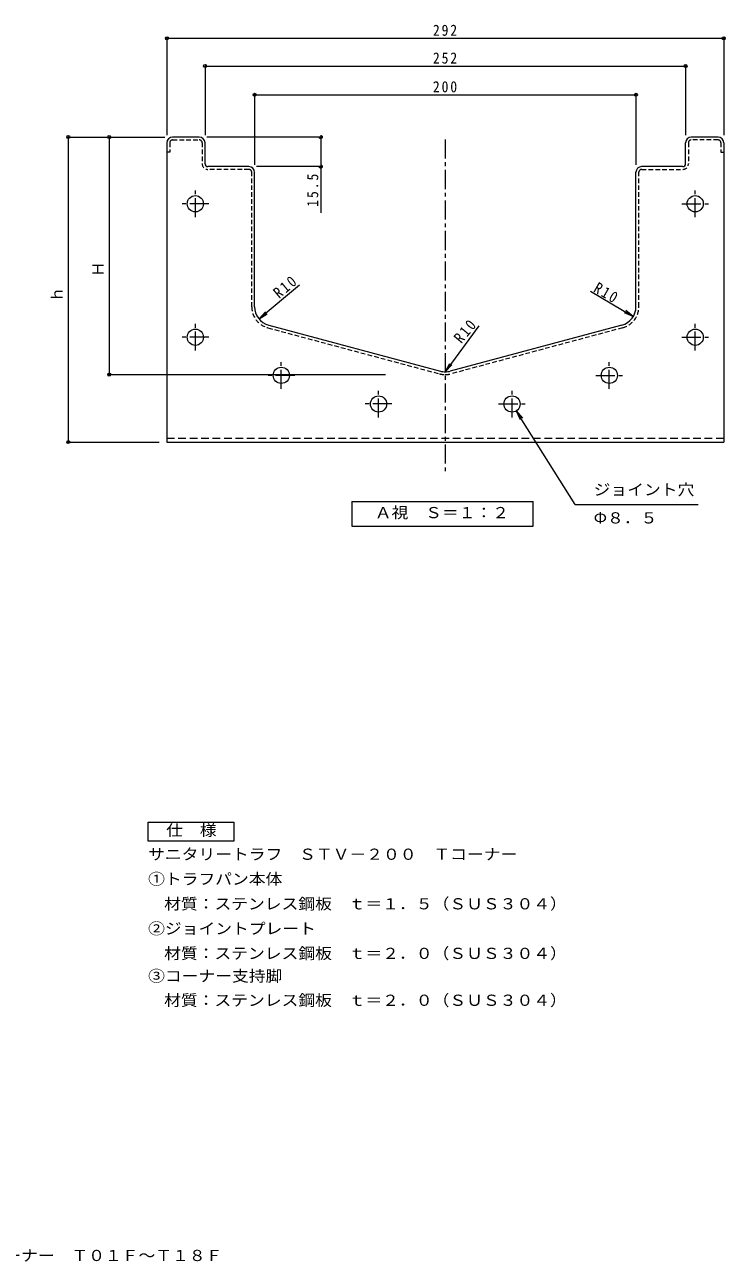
# Model space of a CAD drawing. Units: millimetres on the paper, enlarged 5 times, with parts at other scales. Extents: x -1165 to 1205, y -959 to 958.
# Drawn here: x 287 to 1205, y -959 to 664 of the extents above; entities that cross this region are included whole.
import ezdxf
from ezdxf.enums import TextEntityAlignment as Align

# ---------------------------------------------------------------- set-up
doc = ezdxf.new("R2010")
doc.units = ezdxf.units.MM
doc.header["$LTSCALE"] = 5
doc.header["$PDMODE"] = 32
doc.header["$PDSIZE"] = 4
for name, pattern in [('CHAIN1', [8, 5, -1, 1, -1]), ('DASHED1', [1.8, 1.2, -0.6]), ('DASHED2', [3, 2, -1])]:
    doc.linetypes.add(name, pattern=pattern)
for name, color, linetype, lineweight in [('1-0_1-0ﾚｲﾔ', 4, 'DASHED1', 9), ('1-1_1-1ﾚｲﾔ', 4, 'CHAIN1', 9), ('1-4_1-4ﾚｲﾔ', 7, 'Continuous', 9), ('1-F_Hojo', 7, 'Continuous', 9), ('3-0__2-a_N_s', 7, 'Continuous', 9)]:
    doc.layers.add(name, color=color, linetype=linetype, lineweight=lineweight)
doc.layers.add('3-F', color=2, linetype='Continuous')
doc.layers.add('F-F_F-Fﾚｲﾔ', color=2, linetype='Continuous')
doc.styles.add('ＭＳ ゴシック', font='')
doc.styles.get('ＭＳ ゴシック').set_extended_font_data('MS Gothic')

msp = doc.modelspace()

# ---------------------------------------------------------------- linework, layer by layer
at = {"layer": '1-0_1-0ﾚｲﾔ'}
for p, q in [((473.04, 508.901), (473.04, 496.402)), ((480.54, 512.65), (515.539, 512.65)), ((519.29, 508.901), (519.29, 481.401)), ((1156.79, 508.901), (1156.79, 481.401)), ((1195.54, 512.65), (1160.541, 512.65)), ((580.54, 473.902), (526.79, 473.902)), ((1095.54, 473.902), (1149.29, 473.902)), ((584.29, 293.955), (584.29, 470.152)), ((1091.791, 293.954), (1091.791, 470.152)), ((605.599, 266.184), (830.601, 205.896)), ((1070.482, 266.184), (845.481, 205.896))]:
    msp.add_line(p, q, dxfattribs=at)
at = {"layer": '1-0_1-0ﾚｲﾔ', "linetype": 'Continuous'}
for p, q in [((515.539, 516.402), (480.54, 516.402)), ((523.04, 481.401), (523.04, 508.901)), ((1153.04, 481.401), (1153.04, 508.901)), ((1195.54, 516.402), (1160.541, 516.402)), ((580.54, 477.652), (526.79, 477.652)), ((588.04, 293.956), (588.04, 470.152)), ((606.57, 269.807), (831.572, 209.517)), ((1069.509, 269.807), (844.51, 209.517))]:
    msp.add_line(p, q, dxfattribs=at)
at = {"layer": '1-0_1-0ﾚｲﾔ', "color": 7, "linetype": 'Continuous'}
for p, q in [((676.223, 516.401), (525.539, 516.401)), ((674.723, 516.401), (674.723, 477.652)), ((676.223, 477.652), (590.54, 477.652)), ((674.723, 477.652), (674.723, 416.872))]:
    msp.add_line(p, q, dxfattribs=at)
at = {"layer": '1-0_1-0ﾚｲﾔ'}
for points in [[(476.79, 508.901), (476.79, 496.402), (473.04, 496.402)], [(1199.29, 508.901), (1199.29, 496.402), (1203.041, 496.402)]]:
    msp.add_lwpolyline(points, dxfattribs=at)
at = {"layer": '1-0_1-0ﾚｲﾔ', "linetype": 'Continuous'}
for centre, radius, start, end in [((480.54, 508.901), 7.5, 90, 179.42114), ((515.539, 508.901), 7.5, 0, 90), ((1160.541, 508.901), 7.5, 90, 180), ((1195.54, 508.901), 7.5, 0, 90), ((526.79, 481.401), 3.75, 180, 270), ((580.54, 470.152), 7.5, 0, 90), ((1095.54, 470.152), 7.5, 90.69875, 180), ((1149.29, 481.401), 3.75, 270.89141, 0), ((613.04, 293.956), 25, 180, 254.9998), ((1063.039, 293.955), 25, 285.0002, 359.9998), ((838.042, 233.666), 25, 254.99974, 269.99719), ((838.04, 233.666), 25, 270.00281, 285.00026)]:
    msp.add_arc(centre, radius, start, end, dxfattribs=at)
at = {"layer": '1-0_1-0ﾚｲﾔ'}
for centre, radius, start, end in [((480.54, 508.901), 3.75, 90, 180), ((515.539, 508.901), 3.75, 0, 90), ((1160.541, 508.901), 3.75, 90, 180), ((1195.54, 508.901), 3.75, 0, 90), ((526.79, 481.401), 7.5, 180, 270), ((580.54, 470.152), 3.75, 0, 90), ((1095.54, 470.152), 3.75, 90, 180), ((1149.29, 481.401), 7.5, 270, 0), ((613.04, 293.955), 28.75, 180, 255.00007), ((1063.041, 293.954), 28.75, 284.99993, 0), ((838.042, 233.666), 28.75, 255.00009, 269.99791), ((838.04, 233.666), 28.75, 270.00209, 284.99991)]:
    msp.add_arc(centre, radius, start, end, dxfattribs=at)
at = {"layer": '1-0_1-0ﾚｲﾔ', "color": 7}
for p in [(674.723, 516.401), (674.723, 477.652)]:
    msp.add_point(p, dxfattribs=at)
at = {"layer": '1-1_1-1ﾚｲﾔ', "linetype": 'Continuous'}
for p, q in [((473.04, 508.977), (473.04, 116.401)), ((1203.041, 508.901), (1203.041, 116.401)), ((1149.348, 477.652), (1095.449, 477.652)), ((1088.039, 293.955), (1088.04, 470.152)), ((473.04, 116.401), (1203.041, 116.401))]:
    msp.add_line(p, q, dxfattribs=at)
at = {"layer": '1-1_1-1ﾚｲﾔ'}
for p, q in [((838.041, 513.23), (838.041, 76.664)), ((510.417, 411.302), (510.417, 446.485)), ((1165.665, 411.302), (1165.665, 446.485)), ((528.008, 428.894), (492.826, 428.894)), ((1148.074, 428.894), (1183.256, 428.894)), ((510.417, 236.311), (510.417, 271.494)), ((1165.665, 236.311), (1165.665, 271.494)), ((528.008, 253.902), (492.826, 253.902)), ((1148.074, 253.902), (1183.256, 253.902)), ((623.04, 186.31), (623.04, 221.493)), ((1053.042, 186.31), (1053.042, 221.493)), ((640.631, 203.902), (605.448, 203.902)), ((1035.451, 203.902), (1070.634, 203.902)), ((750.541, 148.81), (750.541, 183.993)), ((925.541, 148.81), (925.541, 183.993)), ((768.133, 166.402), (732.95, 166.402)), ((907.949, 166.402), (943.132, 166.402))]:
    msp.add_line(p, q, dxfattribs=at)
at = {"layer": '1-1_1-1ﾚｲﾔ', "linetype": 'DASHED2'}
msp.add_line((473.04, 121.401), (1203.041, 121.401), dxfattribs=at)
at = {"layer": '1-1_1-1ﾚｲﾔ', "linetype": 'Continuous'}
for centre in [(510.417, 428.894), (1165.665, 428.894), (510.417, 253.902), (1165.665, 253.902), (623.04, 203.902), (1053.042, 203.902), (750.541, 166.402), (925.541, 166.402)]:
    msp.add_circle(centre, 10.625, dxfattribs=at)
at = {"layer": '1-4_1-4ﾚｲﾔ'}
for p, q in [((473.04, 647.354), (473.04, 518.977)), ((473.04, 645.854), (1203.041, 645.854)), ((1203.041, 647.354), (1203.041, 518.901)), ((523.04, 610.972), (523.04, 518.901)), ((523.04, 609.472), (1153.041, 609.472)), ((1153.041, 610.972), (1153.041, 518.901)), ((588.04, 573.281), (588.04, 480.152)), ((588.04, 571.781), (1088.04, 571.781)), ((1088.04, 573.281), (1088.04, 480.152)), ((342.352, 516.401), (470.54, 516.401)), ((343.852, 516.401), (343.852, 116.401)), ((397.488, 516.401), (397.488, 204.916)), ((395.988, 204.916), (759.542, 204.916)), ((342.352, 116.401), (463.04, 116.401))]:
    msp.add_line(p, q, dxfattribs=at)
for p in [(473.04, 645.854), (1203.041, 645.854), (523.04, 609.472), (1153.041, 609.472), (588.04, 571.781), (1088.04, 571.781), (343.852, 516.401), (397.488, 516.401), (397.488, 204.916), (343.852, 116.401)]:
    msp.add_point(p, dxfattribs=at)
at = {"layer": '1-F_Hojo'}
for p, q in [((646.956, 322.116), (593.93, 277.837)), ((1028.501, 314.41), (1084.527, 281.178)), ((593.93, 277.837), (602.397, 287.033)), ((593.93, 277.837), (604.488, 284.528)), ((1084.527, 281.178), (1073.036, 286.097)), ((1084.527, 281.178), (1074.7, 288.903)), ((882.104, 269.049), (838.041, 208.665)), ((838.041, 208.665), (844.028, 219.639)), ((838.041, 208.665), (846.664, 217.715)), ((931.075, 157.332), (936.289, 145.971)), ((715.712, 38.529), (953.069, 38.529)), ((715.712, 38.529), (715.712, 6.029)), ((953.069, 6.029), (953.069, 38.529)), ((1008.107, 34.782), (1169.587, 34.782)), ((715.712, 6.029), (953.069, 6.029))]:
    msp.add_line(p, q, dxfattribs=at)
msp.add_lwpolyline([(1008.107, 34.782), (931.075, 157.332), (939.052, 147.708)], dxfattribs=at)
at = {"layer": '3-0__2-a_N_s', "color": 2}
for p, q in [((448.474, -381.625), (560.974, -381.625)), ((448.474, -406.625), (448.474, -381.625)), ((560.974, -381.625), (560.974, -406.625)), ((560.974, -406.625), (448.474, -406.625))]:
    msp.add_line(p, q, dxfattribs=at)

# ---------------------------------------------------------------- texts
at = {"layer": '1-0_1-0ﾚｲﾔ', "color": 2, "insert": (671.723, 424.903), "char_height": 14.66, "attachment_point": 7, "rotation": 90, "style": 'ＭＳ ゴシック'}
msp.add_mtext('\\T1.28;\\W0.9;15.5', dxfattribs=at)
at = {"layer": '1-4_1-4ﾚｲﾔ', "color": 2, "style": 'ＭＳ ゴシック'}
for s, p in [('Ｈ', (394.488, 333.158)), ('ｈ', (340.852, 300.151))]:
    msp.add_text(s, height=14.66, rotation=90, dxfattribs=at).set_placement(p, align=Align.BOTTOM_LEFT)
at = {"layer": '1-4_1-4ﾚｲﾔ', "color": 2, "char_height": 14.66, "attachment_point": 7, "style": 'ＭＳ ゴシック'}
for s, insert in [('\\T1.27;\\W0.9;292', (821.79, 648.854)), ('\\T1.27;\\W0.9;252', (821.79, 612.472)), ('\\T1.27;\\W0.9;200', (821.79, 574.781))]:
    msp.add_mtext(s, dxfattribs=dict(at, insert=insert))
at = {"layer": '1-F_Hojo', "color": 2, "style": 'ＭＳ ゴシック', "width": 1.1}
for s, p in [('ジョイント穴', (1032.49, 42.325)), ('Ａ視\u3000Ｓ＝１：２', (745.641, 12.279)), ('Φ８．５', (1032.49, 5.364))]:
    msp.add_text(s, height=14.66, dxfattribs=at).set_placement(p, align=Align.BOTTOM_LEFT)
at = {"layer": '1-F_Hojo', "color": 2, "char_height": 14.66, "attachment_point": 7, "style": 'ＭＳ ゴシック'}
for insert, rotation in [((620.335, 303.755), 40), ((1031.07, 313.994), 330), ((859.246, 244.63), 50)]:
    msp.add_mtext('\\T1.27;\\W0.9;R10', dxfattribs=dict(at, insert=insert, rotation=rotation))
at = {"layer": '3-F', "style": 'ＭＳ ゴシック', "width": 1.1}
for s, p in [('仕\u3000様', (472.224, -404.125)), ('サニタリートラフ\u3000ＳＴＶ－２００\u3000Ｔコーナー\u3000', (448.474, -435.585)), ('①トラフパン本体', (448.474, -468.085)), ('材質：ステンレス鋼板\u3000ｔ＝１．５（ＳＵＳ３０４）', (469.442, -500.585)), ('②ジョイントプレート', (448.474, -533.085)), ('材質：ステンレス鋼板\u3000ｔ＝２．０（ＳＵＳ３０４）', (469.442, -565.585)), ('③コーナー支持脚', (448.474, -595.266)), ('材質：ステンレス鋼板\u3000ｔ＝２．０（ＳＵＳ３０４）', (469.442, -627.045))]:
    msp.add_text(s, height=14.66, dxfattribs=at).set_placement(p, align=Align.BOTTOM_LEFT)
at = {"layer": 'F-F_F-Fﾚｲﾔ', "style": 'ＭＳ ゴシック', "width": 1.1}
msp.add_text('サニタリートラフ\u3000ＳＴＶ－２００\u3000Ｔ字コーナー\u3000Ｔ０１Ｆ～Ｔ１８Ｆ', height=14.66, dxfattribs=at).set_placement((-180, -961.639), align=Align.BOTTOM_LEFT)

doc.saveas('drawing.dxf')
